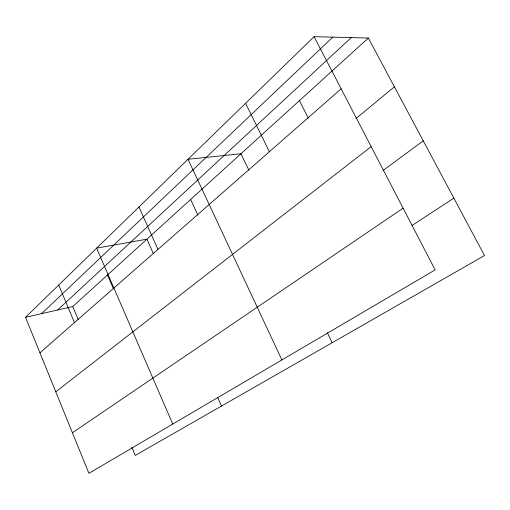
<?xml version="1.0" encoding="UTF-8"?>
<svg xmlns="http://www.w3.org/2000/svg" width="510" height="510" viewBox="0 0 510 510"><rect width="100%" height="100%" fill="white"/><g stroke="black" fill="none" stroke-linecap="round" stroke-linejoin="round"><path stroke-width="0.76" d="M314.083 36.675L435.138 269.886L88.906 473.325L25.5 317.322L314.083 36.675L368.347 38.033L484.5 255.535L135.265 455.417L131.892 447.391M41.539 313.669L332.788 37.141M57.604 310.01L351.224 37.606M25.5 317.322L72.758 306.555L368.347 38.033M39.939 352.85L341.152 88.823M356.012 118.511L394.402 86.827M55.768 391.801L371.165 146.644M383.029 170.518L423.236 140.817M72.42 432.754L403.104 208.169M412.042 225.452L453.855 198.154M299.447 100.623L308.314 118.141M245.597 103.281L269.376 151.738M248.842 170.136L240.937 153.771L188.024 159.267L281.89 359.933M327.382 332.82L332.163 342.726M190.632 199.474L197.944 215.245M138.956 206.983L157.979 249.384M153.312 253.483L146.918 239.184L96.632 248.147L172.75 424.065M217.623 397.354L221.512 406.056M107.495 274.998L113.5 288.889M72.758 306.555L78.215 319.553M58.714 285.02L74.447 322.607"/></g></svg>
